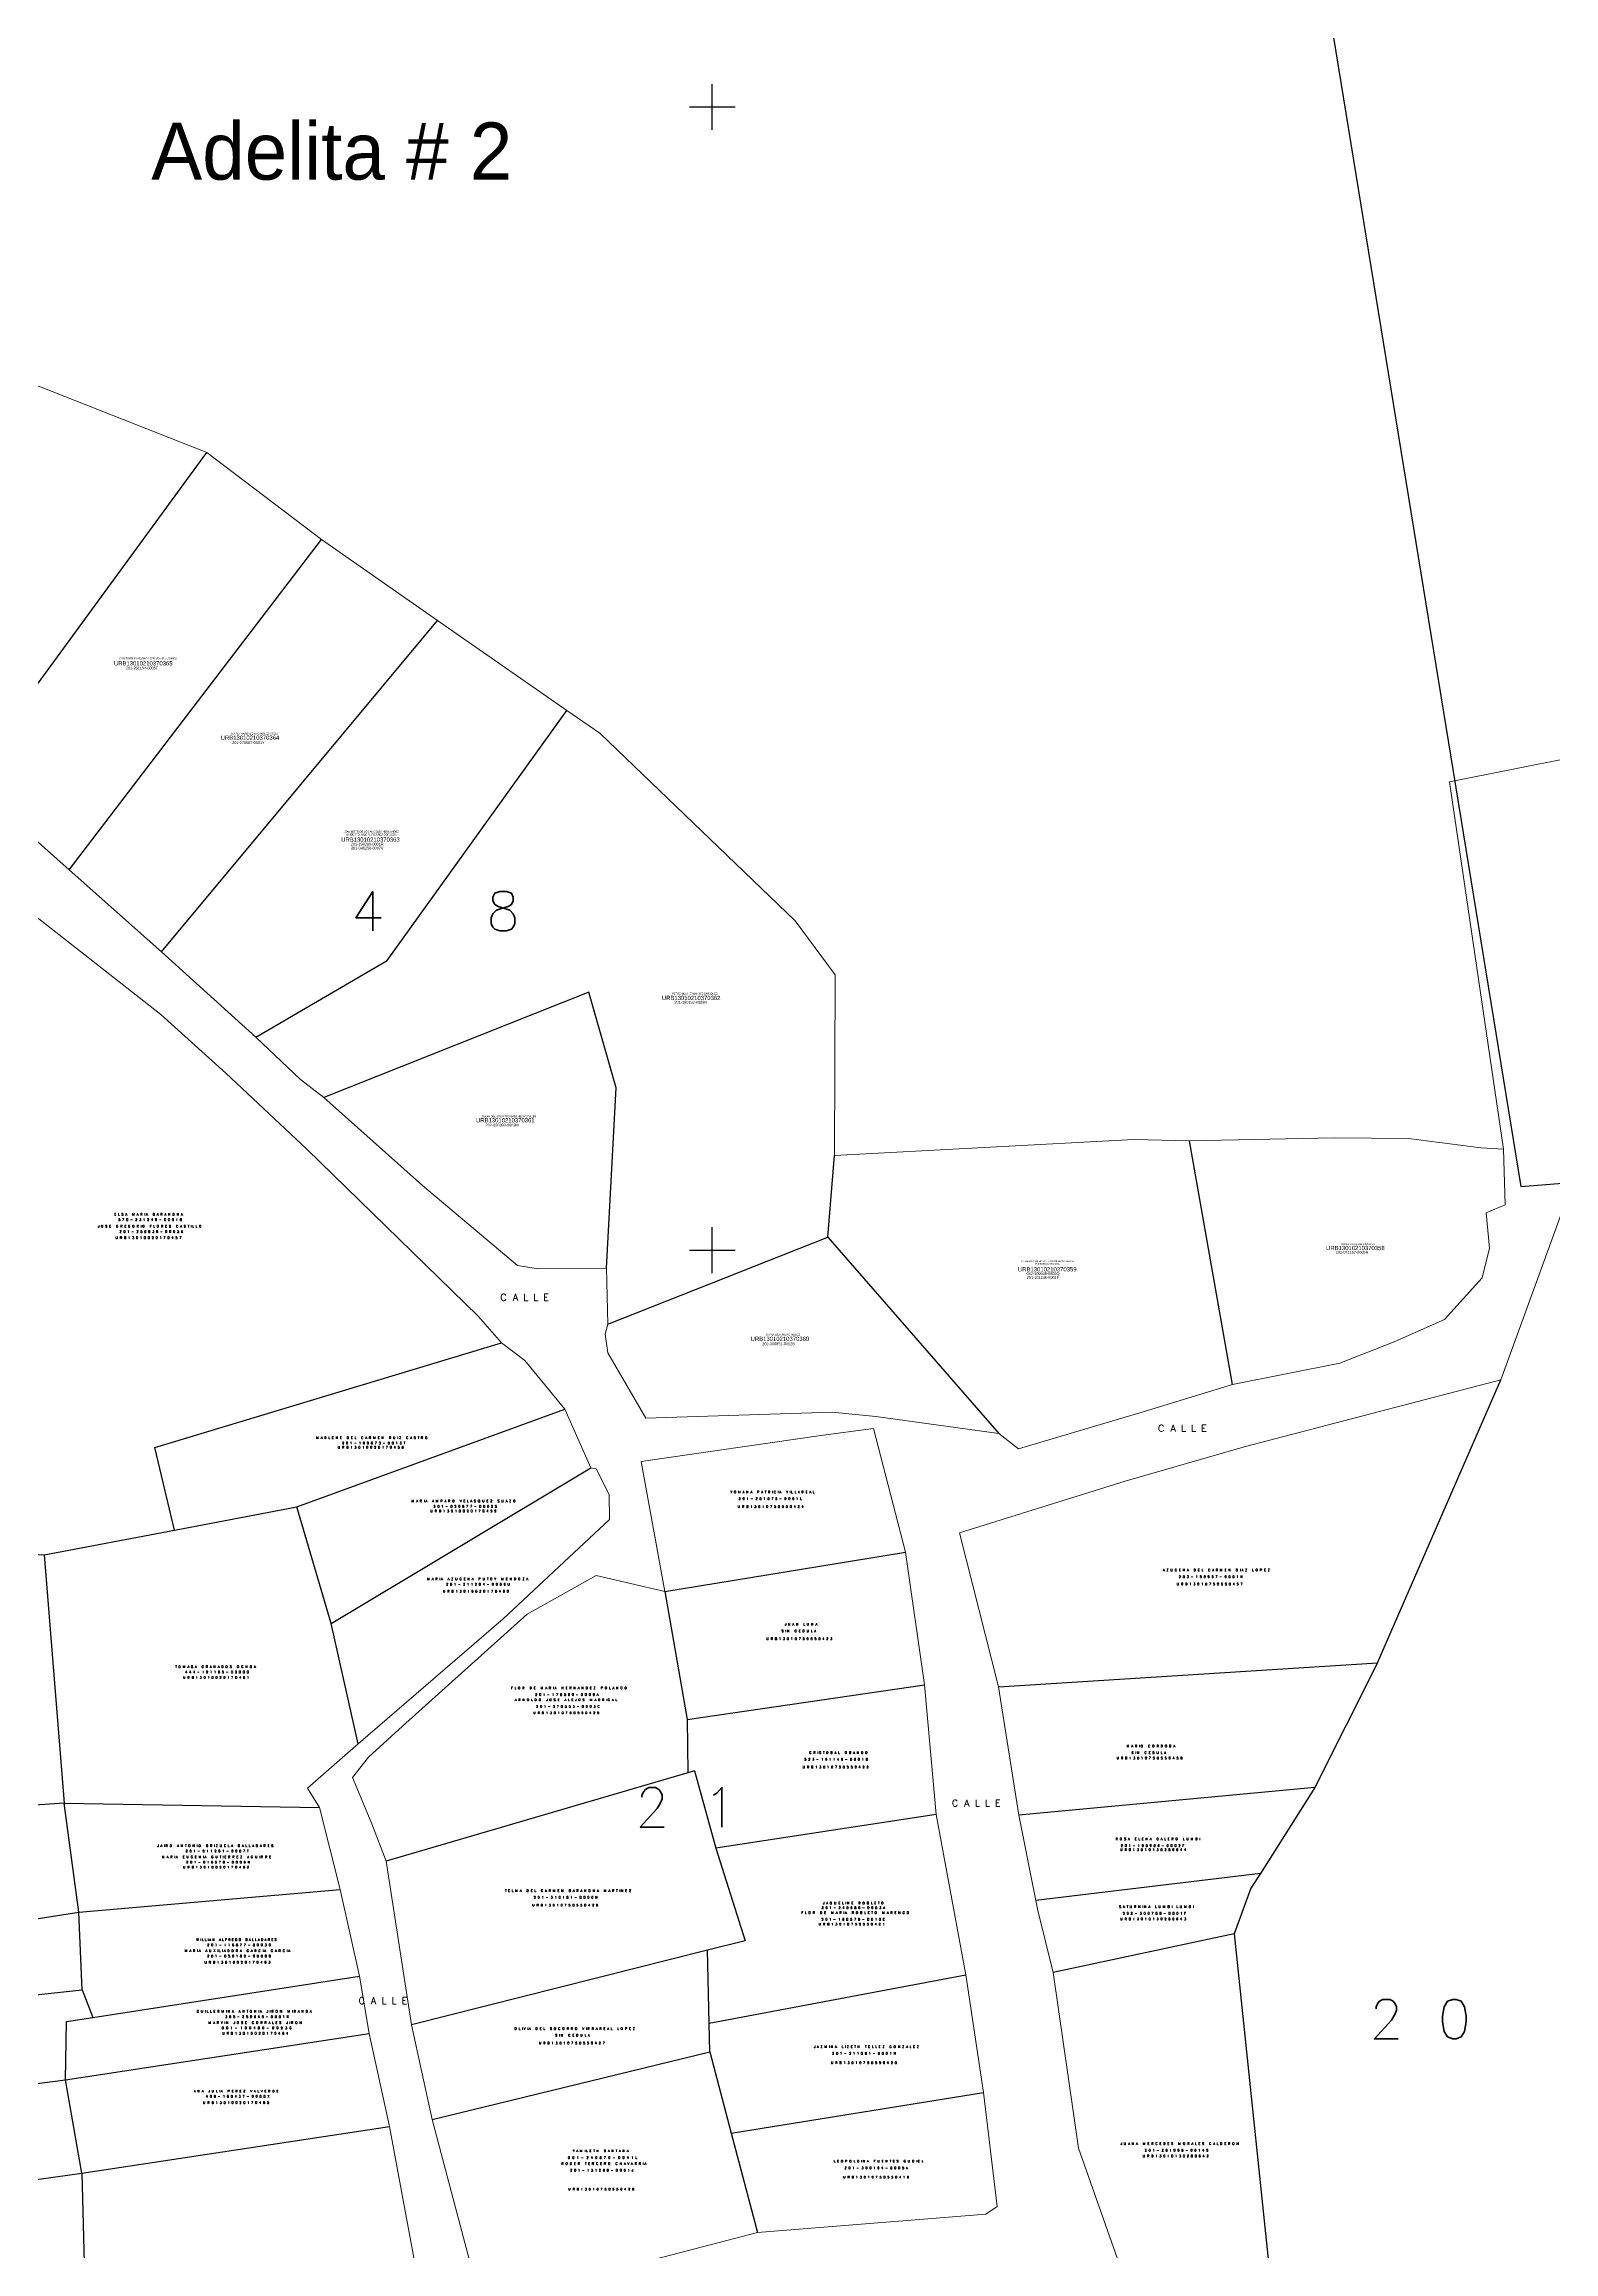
# Model space of a CAD drawing. Header units: metres. Extents: x 619047 to 657292, y 1301217 to 1319844.
# Drawn here: x 649033 to 649165.1, y 1317941.7 to 1318134.8 of the extents above; entities that cross this region are included whole.
import ezdxf
from ezdxf.enums import TextEntityAlignment as Align

# ---------------------------------------------------------------- set-up
doc = ezdxf.new("R2010")
doc.units = ezdxf.units.M
for name, color, linetype, lineweight in [('101', 3, 'Continuous', 0), ('1ER CEDULA', 7, 'Continuous', 0), ('1ER PROPIETARIO', 150, 'Continuous', 0), ('2DA CEDULA', 7, 'Continuous', 0), ('2DO PROPIETARIO', 7, 'Continuous', 0), ('486', 7, 'Continuous', 0), ('4861', 7, 'Continuous', 0), ('CALLES', 7, 'Continuous', 0), ('Nivel 3', 7, 'Continuous', 0), ('NumMZLote', 172, 'Continuous', 0)]:
    doc.layers.add(name, color=color, linetype=linetype, lineweight=lineweight)
for name, color, linetype in [('2', 1, 'Continuous'), ('42', 7, 'Continuous'), ('5', 7, 'Continuous')]:
    doc.layers.add(name, color=color, linetype=linetype)
doc.styles.add('Style-ENGINEERING', font='ENGINEERING.shx')
doc.styles.add('Style-INTL_ISO', font='INTL_ISO.shx')
doc.styles.add('Style-Txt', font='txt_____.ttf')

# ---------------------------------------------------------------- blocks, each defined once
blk = doc.blocks.new('COORD')
at = {"layer": '42', "color": 2, "linetype": 'Continuous'}
for p, q in [((0, -2), (0, 2)), ((-2, 0), (2, 0))]:
    blk.add_line(p, q, dxfattribs=at)

msp = doc.modelspace()

# ---------------------------------------------------------------- linework, layer by layer
at = {"layer": '2', "color": 1, "linetype": 'Continuous'}
msp.add_lwpolyline([(649142.56573, 1318155.66333), (649162.25373, 1318034.90733), (649171.40073, 1318035.65833), (649194.16073, 1317936.24833), (649195.14773, 1317908.54233), (649191.56873, 1317887.45133), (649187.74473, 1317874.49333), (649178.58573, 1317863.06733), (649172.22473, 1317853.41633)], dxfattribs=at)
at = {"layer": '486', "color": 7, "linetype": 'Continuous', "lineweight": -3}
for points in [[(649026.31773, 1318070.52933), (649047.27373, 1318099.11133)], [(649035.21473, 1318062.62333), (649057.30473, 1318091.51033)], [(649043.30673, 1318055.44233), (649067.44273, 1318084.42533)], [(649051.56273, 1318047.98933), (649063.04716, 1318054.69738), (649078.7681, 1318076.56751)], [(649083.09183, 1318043.54455), (649080.6855, 1318051.90515), (649057.49473, 1318042.69033)], [(649082.24373, 1318027.76733), (649083.09183, 1318043.54455)], [(649137.01973, 1318017.60133), (649133.23773, 1318038.91733)], [(649101.5867, 1318030.48756), (649102.19273, 1318037.61533)], [(649082.34273, 1318022.86133), (649101.5867, 1318030.48756)], [(649101.5867, 1318030.48756), (649116.57373, 1318013.30533)], [(649042.71256, 1318012.07595), (649073.05473, 1318021.25433)], [(649149.70833, 1317993.23565), (649160.47673, 1318017.99533)], [(649055.13691, 1318006.90801), (649078.58773, 1318015.42633)], [(649044.43043, 1318004.86322), (649042.71256, 1318012.07595)], [(649058.13081, 1317996.68749), (649080.87073, 1318010.29433)], [(649044.43043, 1318004.86322), (649055.13691, 1318006.90801)], [(649058.13081, 1317996.68749), (649055.13691, 1318006.90801)], [(649018.15138, 1318003.57907), (649033.02452, 1318002.68484)], [(649033.02452, 1318002.68484), (649044.43043, 1318004.86322)], [(649033.02452, 1318002.68484), (649034.76613, 1317980.96418)], [(649087.34373, 1317999.47333), (649108.40473, 1318002.93533)], [(649087.34373, 1317999.47333), (649089.27722, 1317988.28923)], [(649060.51673, 1317986.15433), (649058.13081, 1317996.68749)], [(649116.52473, 1317991.13533), (649149.70833, 1317993.23565)], [(649149.70833, 1317993.23565), (649144.21429, 1317982.34274)], [(649089.27722, 1317988.28923), (649110.05673, 1317991.32433)], [(649089.27722, 1317988.28923), (649089.34327, 1317983.61969)], [(649089.34327, 1317983.61969), (649062.95273, 1317975.88733)], [(649089.91906, 1317983.7884), (649089.34327, 1317983.61969)], [(649089.91906, 1317983.7884), (649091.79989, 1317977.04581)], [(649144.21429, 1317982.34274), (649118.32673, 1317979.92733)], [(649144.21429, 1317982.34274), (649139.44823, 1317974.82645)], [(649034.76613, 1317980.96418), (649021.59714, 1317980.05993)], [(649036.07467, 1317971.43359), (649034.76613, 1317980.96418)], [(649034.76613, 1317980.96418), (649057.11973, 1317980.58933)], [(649111.07873, 1317979.97433), (649091.79989, 1317977.04581)], [(649091.79989, 1317977.04581), (649094.35466, 1317968.93883), (649091.0578, 1317968.10775)], [(649139.44823, 1317974.82645), (649119.78903, 1317972.46933)], [(649139.44823, 1317974.82645), (649138.60956, 1317973.52294)], [(649036.07467, 1317971.43359), (649058.93973, 1317973.40633)], [(649138.60956, 1317973.52294), (649137.15829, 1317969.5284)], [(649010.11073, 1317967.38533), (649036.07467, 1317971.43359)], [(649036.34826, 1317964.65284), (649036.07467, 1317971.43359)], [(649137.15829, 1317969.5284), (649121.30973, 1317966.17233)], [(649137.15829, 1317969.5284), (649140.92073, 1317933.55133)], [(649091.0578, 1317968.10775), (649065.16773, 1317961.58133)], [(649091.21402, 1317961.7243), (649091.0578, 1317968.10775)], [(649037.29065, 1317962.22964), (649060.63273, 1317965.84233)], [(649091.21402, 1317961.7243), (649113.68973, 1317965.95533)], [(649011.34173, 1317961.97033), (649036.34826, 1317964.65284)], [(649036.34826, 1317964.65284), (649037.29065, 1317962.22964)], [(649034.90595, 1317956.77059), (649034.9683, 1317961.87021)], [(649034.9683, 1317961.87021), (649037.29065, 1317962.22964)], [(649091.27553, 1317959.21042), (649091.21402, 1317961.7243)], [(649034.90595, 1317956.77059), (649061.46673, 1317960.83533)], [(649066.98173, 1317953.31033), (649091.27553, 1317959.21042)], [(649091.27553, 1317959.21042), (649093.15418, 1317952.11828)], [(649013.14273, 1317953.97733), (649034.90595, 1317956.77059)], [(649036.32494, 1317948.59278), (649034.90595, 1317956.77059)], [(649093.15418, 1317952.11828), (649115.22573, 1317955.66833)], [(649036.32494, 1317948.59278), (649063.23273, 1317952.67833)], [(649093.15418, 1317952.11828), (649095.45873, 1317943.41833)], [(649014.97773, 1317945.64333), (649036.32494, 1317948.59278)], [(649036.32494, 1317948.59278), (649036.57593, 1317938.4959)]]:
    msp.add_lwpolyline(points, dxfattribs=at)
at = {"layer": '4861', "color": 21, "linetype": 'Continuous', "lineweight": 13}
for points in [[(649047.27373, 1318099.11133), (649031.65973, 1318105.27733)], [(649057.30473, 1318091.51033), (649047.27373, 1318099.11133)], [(649067.44273, 1318084.42533), (649057.30473, 1318091.51033)], [(649078.7681, 1318076.56751), (649067.44273, 1318084.42533)], [(649102.19273, 1318037.61533), (649102.23173, 1318053.42833), (649098.73873, 1318058.16233), (649081.64373, 1318074.57233), (649078.7681, 1318076.56751)], [(649026.31773, 1318070.52933), (649035.21473, 1318062.62333)], [(649035.21473, 1318062.62333), (649043.30673, 1318055.44233)], [(649029.17973, 1318060.99633), (649043.24273, 1318049.96833), (649048.92773, 1318044.82033), (649056.02573, 1318038.19233), (649071.01273, 1318023.57933), (649073.05473, 1318021.25433)], [(649043.30673, 1318055.44233), (649051.56273, 1318047.98933)], [(649051.56273, 1318047.98933), (649055.45473, 1318044.26833), (649057.49473, 1318042.69033)], [(649057.49473, 1318042.69033), (649066.12573, 1318035.00033), (649074.44773, 1318028.00133), (649076.24873, 1318027.71933), (649082.24373, 1318027.76733)], [(649133.23773, 1318038.91733), (649128.36673, 1318039.01333), (649102.19273, 1318037.61533)], [(649137.01973, 1318017.60133), (649146.41273, 1318019.46833), (649151.14973, 1318021.32633), (649155.57373, 1318023.26833), (649158.84473, 1318026.93533), (649159.50373, 1318029.51433), (649159.21873, 1318032.60733), (649160.87573, 1318033.31933), (649160.72673, 1318038.18733), (649158.72973, 1318038.30233), (649152.39673, 1318039.11233), (649145.91673, 1318039.17733), (649133.23773, 1318038.91733)], [(649160.47673, 1318017.99533), (649166.68973, 1318035.05533)], [(649082.34273, 1318022.86133), (649082.24373, 1318027.76733)], [(649105.78673, 1318014.80633), (649101.96873, 1318015.17933), (649085.67773, 1318014.66333), (649082.34173, 1318020.36233), (649082.12373, 1318021.99233), (649082.34273, 1318022.86133)], [(649073.05473, 1318021.25433), (649075.08373, 1318019.68433), (649078.58773, 1318015.42633)], [(649160.47673, 1318017.99533), (649138.14573, 1318012.18533), (649127.60973, 1318009.13433), (649113.11073, 1318004.61933)], [(649116.57373, 1318013.30533), (649118.28573, 1318011.96433), (649129.20173, 1318015.19733), (649137.01973, 1318017.60133)], [(649078.58773, 1318015.42633), (649080.87073, 1318010.29433)], [(649105.58973, 1318013.74133), (649100.98873, 1318013.12233), (649085.25773, 1318010.85733), (649087.34373, 1317999.47333)], [(649108.40473, 1318002.93533), (649105.58973, 1318013.74133)], [(649105.78673, 1318014.80633), (649116.57373, 1318013.30533)], [(649080.87073, 1318010.29433), (649081.32973, 1318010.22733), (649082.48073, 1318007.97733), (649082.50673, 1318005.79833)], [(649060.51673, 1317986.15433), (649073.19373, 1317997.09033), (649082.50673, 1318005.79833)], [(649116.52473, 1317991.13533), (649113.11073, 1318004.61933)], [(649108.40473, 1318002.93533), (649110.05673, 1317991.32433)], [(649087.34373, 1317999.47333), (649081.32173, 1318000.89533), (649075.27773, 1317997.51233)], [(649075.27773, 1317997.51233), (649064.37073, 1317987.71233), (649061.39273, 1317984.98433), (649059.99673, 1317983.21833), (649061.71073, 1317979.17833)], [(649110.05673, 1317991.32433), (649111.07873, 1317979.97433)], [(649118.32673, 1317979.92733), (649116.52473, 1317991.13533)], [(649056.07673, 1317982.27433), (649060.51673, 1317986.15433)], [(649056.07673, 1317982.27433), (649057.11973, 1317980.58933)], [(649057.11973, 1317980.58933), (649058.93973, 1317973.40633)], [(649062.95273, 1317975.88733), (649061.71073, 1317979.17833)], [(649111.07873, 1317979.97433), (649113.68973, 1317965.95533)], [(649119.78903, 1317972.46933), (649118.32673, 1317979.92733)], [(649065.16773, 1317961.58133), (649062.95273, 1317975.88733)], [(649058.93973, 1317973.40633), (649060.63273, 1317965.84233)], [(649121.30973, 1317966.17233), (649119.96373, 1317971.57833), (649119.78903, 1317972.46933)], [(649060.63273, 1317965.84233), (649061.46673, 1317960.83533)], [(649113.68973, 1317965.95533), (649115.22573, 1317955.66833)], [(649131.30573, 1317928.78333), (649123.52673, 1317950.80333), (649121.30973, 1317966.17233)], [(649066.98173, 1317953.31033), (649065.16773, 1317961.58133)], [(649061.46673, 1317960.83533), (649063.23273, 1317952.67833)], [(649115.22573, 1317955.66833), (649116.43173, 1317945.69833), (649115.41173, 1317945.02433), (649095.45873, 1317943.41833)], [(649095.45873, 1317943.41833), (649071.26173, 1317937.12433), (649066.98173, 1317953.31033)], [(649063.23273, 1317952.67833), (649066.46573, 1317935.40133), (649036.96173, 1317930.60533)]]:
    msp.add_lwpolyline(points, dxfattribs=at)
at = {"layer": 'CALLES', "color": 21, "linetype": 'Continuous', "lineweight": 13}
for points in [[(649156.00073, 1318070.31033), (649172.12873, 1318073.51133)], [(649156.00073, 1318070.31033), (649160.72673, 1318038.18733)]]:
    msp.add_lwpolyline(points, dxfattribs=at)

# ---------------------------------------------------------------- block references
at = {"layer": '5', "color": 2, "linetype": 'Continuous'}
for p in [(649091.48573, 1318129.34733), (649091.48573, 1318029.34733)]:
    msp.add_blockref('COORD', p, dxfattribs=at)

# ---------------------------------------------------------------- texts
at = {"layer": '101', "color": 6, "linetype": 'Continuous', "lineweight": 13, "style": 'Style-ENGINEERING'}
for s, p in [('URB13010210370365', (649039.13534, 1318080.49363)), ('URB13010210370364', (649048.47256, 1318073.98905)), ('URB13010210370363', (649059.01628, 1318065.07148)), ('URB13010210370362', (649087.08041, 1318051.22301)), ('URB13010210370361', (649070.81895, 1318040.52192)), ('URB13010210370358', (649145.20201, 1318029.34872)), ('URB13010210370359', (649118.23946, 1318027.48653)), ('URB13010210370360', (649094.84395, 1318021.40159))]:
    msp.add_text(s, height=0.375, dxfattribs=at).set_placement(p)
at = {"layer": '101', "linetype": 'Continuous', "lineweight": -3, "char_height": 0.2, "attachment_point": 5, "line_spacing_factor": 1.1, "style": 'Style-Txt'}
for s, insert in [('\\T2.010943;URB13010020170457', (649042.23991, 1318030.44019)), ('\\T2.010943;URB13010020170458', (649061.69272, 1318012.10186)), ('\\T2.010943;URB13010020170459', (649069.79805, 1318006.52944)), ('\\T2.010943;URB13010750550424', (649096.68777, 1318006.91605)), ('\\T2.010943;URB13010020170460', (649070.89654, 1317999.51326)), ('\\T2.010943;URB13010750550457', (649135.10465, 1318000.13811)), ('\\T2.010943;URB13010750550423', (649099.19277, 1317995.35393)), ('\\T2.010943;URB13010020170461', (649048.1576, 1317991.96517)), ('\\T2.010943;URB13010750550425', (649078.79436, 1317988.8735)), ('\\T2.010943;URB13010750550422', (649102.36773, 1317984.12547)), ('\\T2.010943;URB13010750550458', (649129.83719, 1317984.91438)), ('\\T2.010943;URB13010130280644', (649130.15831, 1317976.89722)), ('\\T2.010943;URB13010020170462', (649048.15427, 1317975.37455)), ('\\T2.010943;URB13010750550426', (649078.70188, 1317972.05005)), ('\\T2.010943;URB13010130280643', (649130.15831, 1317970.84319)), ('\\T2.010943;URB13010750550421', (649103.77511, 1317970.38879)), ('\\T2.010943;URB13010020170463', (649050.02863, 1317967.05392)), ('\\T2.010943;URB13010020170464', (649051.58637, 1317960.83561)), ('\\T2.010943;URB13010750550427', (649079.28951, 1317959.98747)), ('\\T2.010943;URB13010750550420', (649104.84123, 1317958.26791)), ('\\T2.010943;URB13010020170465', (649049.90607, 1317954.77904)), ('\\T2.010943;URB13010130280642', (649132.12777, 1317950.11004)), ('\\T2.010943;URB13010750550419', (649105.91616, 1317948.25854)), ('\\T2.010943;URB13010750550428', (649081.85336, 1317947.20627))]:
    msp.add_mtext(s, dxfattribs=dict(at, insert=insert))
at = {"layer": '1ER CEDULA', "color": 3, "linetype": 'Continuous', "lineweight": 13, "style": 'Style-ENGINEERING'}
for s, p in [('201-261194-0005T', (649040.17729, 1318080.1467)), ('201-270567-0001Y', (649049.47618, 1318073.62238)), ('201-190280-0001R', (649059.86632, 1318064.74142)), ('201-180153-0009N', (649088.18091, 1318050.91498)), ('202-050380-0003M', (649071.64956, 1318040.16496)), ('203-071157-0005N', (649146.04066, 1318029.04344)), ('201-101249-0001F', (649119.00307, 1318026.83771)), ('202-300851-0002B', (649095.86614, 1318021.03316))]:
    msp.add_text(s, height=0.24, dxfattribs=at).set_placement(p)
at = {"layer": '1ER CEDULA', "color": 140, "linetype": 'Continuous', "lineweight": -3, "char_height": 0.2, "attachment_point": 5, "line_spacing_factor": 1.1, "style": 'Style-Txt'}
for s, insert in [('\\T2.010943;570-231249-0001B', (649042.38978, 1318032.01335)), ('\\T2.010943;201-190673-0013T', (649061.92644, 1318012.4714)), ('\\T2.010943;201-201075-0001L', (649096.63618, 1318007.60015)), ('\\T2.010943;201-020977-0002S', (649069.95752, 1318006.93377)), ('\\T2.010943;201-211284-0006U', (649071.07893, 1318000.12438)), ('\\T2.010943;203-150957-0001N', (649135.20146, 1318000.77949)), ('\\T2.010943;SIN CEDULA', (649099.14118, 1317996.03804)), ('\\T2.010943;444-191165-0000G', (649048.24731, 1317992.44379)), ('\\T2.010943;201-170569-0009A', (649078.84278, 1317990.46872)), ('\\T2.010943;523-151146-0001B', (649102.41614, 1317984.80957)), ('\\T2.010943;SIN CEDULA', (649129.76302, 1317985.37845)), ('\\T2.010943;201-011281-0007T', (649048.23716, 1317976.7822)), ('\\T2.010943;201-190986-0002F', (649130.091, 1317977.25997)), ('\\T2.010943;201-310161-0000N', (649078.75029, 1317972.73416)), ('\\T2.010943;201-240980-0003A', (649103.90532, 1317971.82189)), ('\\T2.010943;202-300768-0001F', (649130.25565, 1317971.33259)), ('\\T2.010943;201-110877-0003G', (649050.16955, 1317968.57088)), ('\\T2.010943;365-250645-0001X', (649051.73156, 1317962.28721)), ('\\T2.010943;SIN CEDULA', (649079.33792, 1317960.67158)), ('\\T2.010943;201-211091-0001N', (649104.85964, 1317959.08034)), ('\\T2.010943;409-160437-0000X', (649050.05126, 1317955.31531)), ('\\T2.213131;001-240870-0041L', (649081.98143, 1317949.97491)), ('\\T2.010943;201-281068-0014S', (649132.19344, 1317950.61211)), ('\\T2.010943;201-300164-0005A', (649105.91457, 1317949.07097))]:
    msp.add_mtext(s, dxfattribs=dict(at, insert=insert))
at = {"layer": '1ER PROPIETARIO', "color": 140, "linetype": 'Continuous', "lineweight": -3, "attachment_point": 5}
for s, insert, char_height, line_spacing_factor, style in [('\\H0.163840;CRISTHIAN MARGARITA ZAMBRANA ALVAREZ', (649042.10864, 1318081.10803), 0.16384, 0.75, 'Style-ENGINEERING'), ('\\H0.163840;MARIA MAGDALENA CANALES ARCIA ', (649051.45397, 1318074.52567), 0.16384, 0.75, 'Style-ENGINEERING'), ('\\H0.163840;JEANNETTE DE LOS ANGELES HERNANDEZ', (649061.64676, 1318065.95815), 0.16384, 0.75, 'Style-ENGINEERING'), ('\\H0.163840;PETRONILA HERNANDEZ ENRIQUEZ', (649089.96135, 1318051.76022), 0.16384, 0.75, 'Style-ENGINEERING'), ('\\H0.163840;JUANA DEL SOCORRO SANCHEZ MORALES ', (649073.68539, 1318041.05663), 0.16384, 0.75, 'Style-ENGINEERING'), ('\\T2.010943;ELSA MARIA BARAHONA ', (649042.24309, 1318032.47664), 0.2, 1.1, 'Style-Txt'), ('\\H0.163840;DIGNA ROSA BALLADARES', (649148.00685, 1318029.86546), 0.16384, 0.75, 'Style-ENGINEERING'), ('\\H0.163840;RAMONA MIRANDA ', (649120.81834, 1318028.14731), 0.16384, 0.75, 'Style-ENGINEERING'), ('\\H0.163840;MARIA LIDIA RIVAS MUNOZ ', (649097.69301, 1318021.94806), 0.16384, 0.75, 'Style-ENGINEERING'), ('\\T2.010943;MARLENE DEL CARMEN RUIZ CASTRO', (649061.77975, 1318012.9347), 0.2, 1.1, 'Style-Txt'), ('\\T2.010943;MARIA AMPARO VELASQUEZ SUAZO', (649069.81082, 1318007.39706), 0.2, 1.1, 'Style-Txt'), ('\\T2.010943;YOHANA PATRICIA VILLAREAL', (649096.83188, 1318008.18376), 0.2, 1.1, 'Style-Txt'), ('\\T2.010943;MARIA AZUCENA PUTOY MENDOZA', (649071.03223, 1318000.58768), 0.2, 1.1, 'Style-Txt'), ('\\T2.010943;AZUCENA DEL CARMEN DIAZ LOPEZ', (649135.6872, 1318001.3631), 0.2, 1.1, 'Style-Txt'), ('\\T2.010943;JUAN LUNA', (649099.33688, 1317996.62164), 0.2, 1.1, 'Style-Txt'), ('\\T2.010943;TOMASA GRANADOS OCHOA', (649048.10061, 1317992.90709), 0.2, 1.1, 'Style-Txt'), ('\\T2.010943;FLOR DE MARIA HERNANDEZ POLANCO', (649079.03847, 1317991.05232), 0.2, 1.1, 'Style-Txt'), ('\\T2.010943;CRISTOBAL OBANDO', (649102.61184, 1317985.39318), 0.2, 1.1, 'Style-Txt'), ('\\T2.010943;MARIO CORDOBA ', (649129.94876, 1317985.96206), 0.2, 1.1, 'Style-Txt'), ('\\T2.010943;JAIRO ANTONIO BRIZUELA BALLADARES ', (649048.09046, 1317977.24549), 0.2, 1.1, 'Style-Txt'), ('\\T2.010943;ROSA ELENA CALERO LUMBI', (649130.52336, 1317977.84358), 0.2, 1.1, 'Style-Txt'), ('\\T2.010943;TELMA DEL CARMEN BARAHONA MARTINEZ', (649078.94599, 1317973.31776), 0.2, 1.1, 'Style-Txt'), ('\\T2.010943;JAQUELINE ROBLETO', (649103.91809, 1317972.21963), 0.2, 1.1, 'Style-Txt'), ('\\T2.010943;SATURNINA LUMBI LUMBI', (649130.39248, 1317971.9162), 0.2, 1.1, 'Style-Txt'), ('\\T1.758207;WILLIAM ALFREDO BALLADARES', (649049.92285, 1317969.03417), 0.2, 1.1, 'Style-Txt'), ('\\T2.010943;GUILLERMINA ANTONIA JIRON MIRANDA', (649051.48487, 1317962.75051), 0.2, 1.1, 'Style-Txt'), ('\\T2.010943;OLIVIA DEL SOCORRO VIRRAREAL LOPEZ', (649079.53362, 1317961.25518), 0.2, 1.1, 'Style-Txt'), ('\\T2.010943;JAZMINA LIZETH TELLEZ GONZALEZ', (649105.05534, 1317959.66395), 0.2, 1.1, 'Style-Txt'), ('\\T2.010943;ANA JULIA PEREZ VALVERDE', (649049.90456, 1317955.77861), 0.2, 1.1, 'Style-Txt'), ('\\T2.010943;YAMILETH SANTANA ', (649081.80498, 1317950.55852), 0.2, 1.1, 'Style-Txt'), ('\\T2.010943;LEOPOLDINA FUENTES GUDIEL', (649106.11027, 1317949.65457), 0.2, 1.1, 'Style-Txt'), ('\\T2.010943;JUANA MERCEDES MORALES CALDERON', (649132.48914, 1317951.19572), 0.2, 1.1, 'Style-Txt')]:
    msp.add_mtext(s, dxfattribs=dict(at, insert=insert, char_height=char_height, line_spacing_factor=line_spacing_factor, style=style))
at = {"layer": '2DA CEDULA', "color": 3, "linetype": 'Continuous', "lineweight": 13, "style": 'Style-ENGINEERING'}
for s, p in [('201-040256-0007V', (649059.87793, 1318064.39315)), ('042-300949-0002Q', (649118.99146, 1318027.17438))]:
    msp.add_text(s, height=0.24, dxfattribs=at).set_placement(p)
at = {"layer": '2DA CEDULA', "color": 140, "linetype": 'Continuous', "lineweight": -3, "char_height": 0.2, "attachment_point": 5, "line_spacing_factor": 1.1, "style": 'Style-Txt'}
for s, insert in [('\\T2.010943;201-250836-0003K', (649042.48978, 1318030.97485)), ('\\T2.010943;201-270553-0003C', (649078.94278, 1317989.42928)), ('\\T2.010943;201-010578-0006N', (649048.33716, 1317975.81086)), ('\\T2.010943;201-180578-0010E', (649103.89454, 1317970.80928)), ('\\T2.010943;201-050182-0008B', (649050.16955, 1317967.59954)), ('\\T2.213131;001-100480-0093G', (649051.73156, 1317961.31587)), ('\\T2.010943;201-131268-0001J', (649081.88143, 1317948.86565))]:
    msp.add_mtext(s, dxfattribs=dict(at, insert=insert))
at = {"layer": '2DO PROPIETARIO', "color": 140, "linetype": 'Continuous', "lineweight": -3, "attachment_point": 5}
for s, insert, char_height, line_spacing_factor, style in [('\\H0.163840;HUMBERTO JOSE GUTIERREZ CORDOBA', (649061.61193, 1318065.69114), 0.16384, 0.75, 'Style-ENGINEERING'), ('\\T2.010943;JOSE GREGORIO FLORES CASTILLO', (649042.34309, 1318031.43815), 0.2, 1.1, 'Style-Txt'), ('\\H0.163840;GERARDO MERCEDES AGUILAR MORAGA ', (649120.80673, 1318028.3795), 0.16384, 0.75, 'Style-ENGINEERING'), ('\\T2.010943;ARNOLDO JOSE ALEJOS MADRIGAL', (649078.76633, 1317990.01289), 0.2, 1.1, 'Style-Txt'), ('\\T2.010943;MARIA EUGENIA GUTIERREZ AGUIRRE', (649048.19046, 1317976.27415), 0.2, 1.1, 'Style-Txt'), ('\\T2.010943;FLOR DE MARIA ROBLETO MARENCO', (649104.09024, 1317971.39288), 0.2, 1.1, 'Style-Txt'), ('\\T2.010943;MARIA AUXILIADORA GARCIA GARCIA', (649050.02285, 1317968.06283), 0.2, 1.1, 'Style-Txt'), ('\\T2.010943;MARVIN JOSE CORRALES JIRON', (649051.58487, 1317961.77917), 0.2, 1.1, 'Style-Txt'), ('\\T2.010943;ROGER TERCERO CHAVARRIA', (649082.07712, 1317949.44925), 0.2, 1.1, 'Style-Txt')]:
    msp.add_mtext(s, dxfattribs=dict(at, insert=insert, char_height=char_height, line_spacing_factor=line_spacing_factor, style=style))
at = {"layer": 'CALLES', "color": 140, "linetype": 'Continuous', "lineweight": -3, "char_height": 0.5971968, "attachment_point": 5, "line_spacing_factor": 1.1, "style": 'Style-Txt'}
for insert in [(649075.31851, 1318025.22628), (649132.86956, 1318013.76875), (649114.82724, 1317980.9765), (649062.90618, 1317963.69144)]:
    msp.add_mtext('\\T2.010943;CALLE', dxfattribs=dict(at, insert=insert))
at = {"layer": 'Nivel 3', "color": 3, "linetype": 'Continuous', "lineweight": -3, "style": 'Style-INTL_ISO'}
msp.add_text(' Adelita # 2', height=4.999998, dxfattribs=at).set_placement((649057.2669, 1318125.48666), align=Align.MIDDLE_CENTER)
at = {"layer": 'NumMZLote', "linetype": 'Continuous', "lineweight": -3, "char_height": 3.456, "attachment_point": 5, "line_spacing_factor": 1.1, "style": 'Style-Txt'}
for s, insert in [('\\T21.706897;48', (649071.70677, 1318058.99945)), ('\\T2.010943;21', (649090.70393, 1317980.60129)), ('\\T2.010943;20', (649154.94822, 1317962.08124))]:
    msp.add_mtext(s, dxfattribs=dict(at, insert=insert))

doc.saveas('drawing.dxf')
